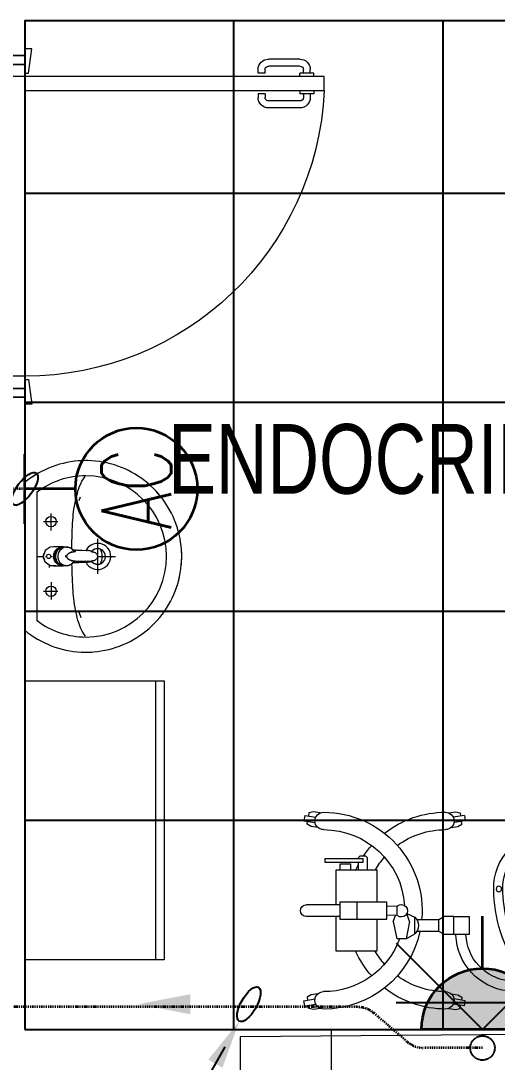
# Model space of a CAD drawing. Extents: x -178977 to 231842, y -29287 to 19916.
# Drawn here: x 45464 to 46831, y 2446 to 5435 of the extents above; entities that cross this region are included whole.
import ezdxf
from ezdxf import colors
from ezdxf.entities.mleader import LeaderData, LeaderLine
from ezdxf.enums import TextEntityAlignment as Align
from ezdxf.math import Vec2, Vec3

# ---------------------------------------------------------------- set-up
doc = ezdxf.new("R2010")
doc.units = 0
doc.header["$LTSCALE"] = 0.25
doc.linetypes.add('DASHDOT', pattern=[25.4, 12.7, -6.35, 0, -6.35])
doc.linetypes.add('HIDDEN', pattern=[9.525, 6.35, -3.175])
for name, color, linetype, lineweight in [('01-First Floor-FUR$0$72_EGR_BASE_TEXT', 252, 'Continuous', 5), ('01-First Floor-FUR$0$C-HYDR-CTCH', 251, 'Continuous', 5), ('01-First Floor-FUR$0$LOADING', 253, 'Continuous', 5), ('01-First Floor-FUR$0$P-SANR-FIXT', 6, 'Continuous', 18), ('01-First Floor-FUR$0$P-SANR-FIXT-1', 6, 'Continuous', 13), ('01-First Floor-FUR$0$Structure', 251, 'Continuous', 5), ('01-First Floor-FUR$0$Walls', 251, 'Continuous', 5), ('01-First Floor-FUR$0$Wooden Joinery', 251, 'Continuous', 5), ('E-LITE-CIRC', 6, 'Continuous', 25), ('E-LITE-CLNG-CNDT', 6, 'DASHDOT', 35), ('E-LITE-EXIT-NUMB', 6, 'Continuous', 25), ('E-POWR-CIRC-NUMB', 6, 'Continuous', 25), ('E-POWR-CLNG-CNDT', 6, 'DASHDOT', 35), ('E-POWR-FLOR-CNDT', 6, 'HIDDEN', 25), ('E-POWR-FLOR-CNDT @ 100', 6, 'HIDDEN', 25), ('E-POWR-WALL @ 100', 4, 'Continuous', 35)]:
    doc.layers.add(name, color=color, linetype=linetype, lineweight=lineweight)
doc.layers.add('01-First Floor-FUR$0$FALSE CEILING', color=251, linetype='Continuous')
doc.layers.add('E-POWR-IDEN', color=101, linetype='Continuous')
doc.styles.add('01-First Floor-FUR$0$X3G_ENTITY_9EC9', font='swisscl.ttf', dxfattribs={"height": 0.2})
doc.styles.add('DC_SIMPLEX', font='SIMPLEX.shx', dxfattribs={"width": 0.7})

# ---------------------------------------------------------------- blocks, each defined once
blk = doc.blocks.new('01-First Floor-FUR$0$A$C72370EFE')
at = {"layer": '01-First Floor-FUR$0$Wooden Joinery'}
for p, q in [((-0.01, -0.04), (-0.02, -0.04)), ((-0.01, -0.03), (-0.01, -0.07)), ((0, -0.03), (-0.01, -0.03)), ((0.04, -0.03), (0.05, -0.03)), ((0.05, -0.03), (0.05, -0.07)), ((0.05, -0.04), (0.06, -0.04)), ((-0.05, -0.07), (-0.05, -0.16)), ((-0.03, -0.07), (-0.03, -0.16)), ((-0.01, -0.06), (-0.02, -0.06)), ((0, -0.07), (-0.01, -0.07)), ((0.04, -0.07), (0.05, -0.07)), ((0.05, -0.06), (0.06, -0.06)), ((0.07, -0.07), (0.07, -0.16)), ((0.09, -0.07), (0.09, -0.16)), ((-0.01, -0.17), (-0.02, -0.17)), ((-0.01, -0.17), (-0.01, -0.19)), ((0.05, -0.17), (0.06, -0.17)), ((0.05, -0.17), (0.05, -0.19)), ((-0.01, -0.19), (-0.02, -0.19)), ((0.05, -0.19), (0.06, -0.19))]:
    blk.add_line(p, q, dxfattribs=at)
for centre, radius, start, end in [((-0.02, -0.07), 0.03, 90, 180), ((0.06, -0.07), 0.03, 0, 90), ((-0.02, -0.07), 0.01, 90, 180), ((0.06, -0.07), 0.01, 0, 90), ((-0.02, -0.16), 0.03, 180, 270), ((-0.02, -0.16), 0.01, 180, 270), ((0.06, -0.16), 0.01, 270, 0), ((0.06, -0.16), 0.03, 270, 0)]:
    blk.add_arc(centre, radius, start, end, dxfattribs=at)
blk = doc.blocks.new('01-First Floor-FUR$0$A$C5DAD61B4')
at = {"layer": '01-First Floor-FUR$0$Wooden Joinery'}
for points in [[(80, 959.1), (80, 969.1), (10, 979.1), (10, 959.1)], [(940, 959.1), (940, 969.1), (1010, 979.1), (1010, 959.1)], [(70, 859.1), (70, 849.1), (0, 839.1), (0, 859.1)], [(120, 859.1), (120, 0), (80, 0), (80, 859.1)], [(950, 859.1), (950, 849.1), (1020, 839.1), (1020, 859.1)]]:
    blk.add_lwpolyline(points, close=True, dxfattribs=at)
for points in [[(45, 859.1), (45, 959.1), (20, 959.1), (20, 859.1), (45, 859.1)], [(45, 859.1), (80, 859.1), (80, 899.1), (90, 899.1), (90, 959.1), (45, 959.1), (45, 859.1)], [(975, 859.1), (940, 859.1), (940, 899.1), (930, 899.1), (930, 959.1), (975, 959.1), (975, 859.1)], [(975, 859.1), (975, 959.1), (1000, 959.1), (1000, 859.1), (975, 859.1)]]:
    blk.add_lwpolyline(points, dxfattribs=at)
blk.add_arc((80, 859.1), 860, 272.666, 0, dxfattribs=at)
at = {"layer": '01-First Floor-FUR$0$Wooden Joinery', "xscale": 999.9999999998854, "yscale": 999.9999999998854, "zscale": 999.9999999998854, "rotation": 180}
blk.add_blockref('01-First Floor-FUR$0$A$C72370EFE', (120, 0), dxfattribs=at)
blk = doc.blocks.new('01-First Floor-FUR$0$mobile light')
at = {"layer": '01-First Floor-FUR$0$LOADING'}
for p, q in [((1882.58, -498.29), (1882.35, -499.8)), ((1882.58, -498.29), (1885.78, -498.78)), ((1883.78, -497.56), (1883.65, -498.45)), ((1885.1, -497.29), (1883.78, -497.56)), ((1887.04, -497.59), (1885.1, -497.29)), ((1923.94, -497.59), (1925.88, -497.29)), ((1928.41, -498.29), (1925.2, -498.78)), ((1925.88, -497.29), (1927.2, -497.56)), ((1927.2, -497.56), (1927.33, -498.45)), ((1928.41, -498.29), (1928.63, -499.8)), ((1882.35, -499.8), (1885.55, -500.28)), ((1883.28, -500.85), (1883.42, -499.96)), ((1884.47, -501.5), (1883.28, -500.85)), ((1886.4, -501.79), (1884.47, -501.5)), ((1924.58, -501.79), (1926.52, -501.5)), ((1928.63, -499.8), (1925.43, -500.28)), ((1926.52, -501.5), (1927.7, -500.85)), ((1927.7, -500.85), (1927.56, -499.96)), ((1948.76, -501.94), (1947.59, -502.62)), ((1953.47, -501.94), (1948.76, -501.94)), ((1958.23, -506.5), (1953.47, -501.94)), ((1947.59, -502.62), (1941.09, -502.62)), ((1947.59, -502.62), (1947.59, -505.45)), ((1948.15, -506.5), (1952.41, -502.55)), ((1947.59, -505.45), (1941.09, -505.45)), ((1946.6, -512.08), (1948.15, -506.5)), ((1947.59, -505.45), (1948.15, -506.5)), ((1958.23, -506.5), (1948.15, -506.5)), ((1959.78, -512.08), (1958.23, -506.5)), ((1963.08, -509.67), (1943.3, -509.67)), ((1959.78, -512.08), (1946.6, -512.08)), ((1908.01, -522.53), (1909, -517.55)), ((1911.69, -517.55), (1909, -517.55)), ((1912.69, -522.53), (1911.69, -517.55)), ((1911.69, -517.55), (1914.17, -518.99)), ((1914.17, -518.99), (1914.17, -523.77)), ((1921.08, -519.69), (1914.74, -519.69)), ((1922.73, -518.8), (1921.08, -519.69)), ((1921.08, -519.69), (1921.08, -523.01)), ((1921.08, -519.69), (1921.08, -523.01)), ((1925.38, -518.8), (1922.73, -518.8)), ((1908.01, -522.53), (1908.62, -524.28)), ((1912.69, -522.53), (1911.9, -524.78)), ((1921.08, -523.01), (1914.77, -523.01)), ((1922.73, -523.93), (1921.08, -523.04)), ((1892.68, -523.97), (1883.05, -523.97)), ((1892.68, -528.06), (1892.68, -523.24)), ((1892.68, -523.24), (1906.16, -523.24)), ((1897.5, -528.06), (1897.5, -523.24)), ((1906.16, -523.24), (1906.16, -528.06)), ((1909.15, -524.25), (1906.16, -524.32)), ((1909.15, -524.25), (1909.15, -526.94)), ((1911.9, -524.78), (1914.17, -523.77)), ((1925.38, -523.93), (1922.73, -523.93)), ((1892.68, -527.34), (1883.05, -527.34)), ((1906.16, -528.06), (1892.68, -528.06)), ((1909.15, -526.94), (1906.16, -526.87)), ((1884.47, -549.77), (1883.28, -550.42)), ((1886.4, -549.48), (1884.47, -549.77)), ((1924.58, -549.48), (1926.52, -549.77)), ((1926.52, -549.77), (1927.7, -550.42)), ((1882.35, -551.47), (1885.55, -550.99)), ((1882.58, -552.98), (1882.35, -551.47)), ((1882.58, -552.98), (1885.78, -552.5)), ((1883.28, -550.42), (1883.42, -551.31)), ((1883.78, -553.71), (1883.65, -552.82)), ((1928.41, -552.98), (1925.2, -552.5)), ((1928.63, -551.47), (1925.43, -550.99)), ((1927.2, -553.71), (1927.33, -552.82)), ((1927.7, -550.42), (1927.56, -551.31)), ((1928.41, -552.98), (1928.63, -551.47)), ((1885.1, -553.98), (1883.78, -553.71)), ((1887.04, -553.69), (1885.1, -553.98)), ((1923.94, -553.69), (1925.88, -553.98)), ((1925.88, -553.98), (1927.2, -553.71))]:
    blk.add_line(p, q, dxfattribs=at)
for points in [[(1903.33, -523.24), (1903.33, -514.02), (1891.61, -514.02), (1891.61, -523.97)], [(1954.27, -524.55), (1954.27, -528.82), (1952.05, -528.82), (1952.05, -524.5)], [(1891.61, -527.34), (1891.61, -537.34), (1903.33, -537.34), (1903.33, -528.06)], [(1892.74, -537.34), (1892.74, -539.04), (1895.76, -539.04), (1895.76, -537.34)], [(1898.05, -537.34), (1898.05, -539.5)], [(1898.05, -540.63), (1898.05, -540.87), (1898.53, -541.35), (1900.02, -541.35), (1900.5, -540.87), (1900.5, -537.34)]]:
    blk.add_lwpolyline(points, dxfattribs=at)
for points in [[(1929.78, -518.8), (1925.38, -518.8), (1925.38, -523.93), (1929.78, -523.93)], [(1899.3, -539.5), (1888.5, -539.5), (1888.5, -540.63), (1899.3, -540.63)]]:
    blk.add_lwpolyline(points, close=True, dxfattribs=at)
for centre, radius in [((1945.96, -511.25), 0.793), ((1960.42, -511.25), 0.793), ((1953.01, -531.79), 8.32), ((1953.01, -531.79), 7.35), ((1938.31, -531.85), 0.793), ((1968.07, -531.85), 0.793), ((1953.19, -546.77), 0.793)]:
    blk.add_circle(centre, radius, dxfattribs=at)
for centre, radius, start, end in [((1888.02, -499.89), 2.5, 90, 270), ((1888.02, -525.64), 28.25, 12.1463, 90), ((1922.96, -525.64), 28.25, 90, 128.2073), ((1922.96, -499.89), 2.5, 270, 90), ((1888.02, -525.64), 23.25, 20.3387, 90), ((1922.96, -525.64), 23.25, 90, 126.3743), ((1942.82, -519.31), 16.86, 97.1293, 177.6115), ((1922.96, -525.64), 28.25, 138.4974, 155.7305), ((1942.82, -519.31), 13.97, 97.1293, 177.6115), ((1922.96, -525.64), 23.25, 138.7224, 150.0382), ((1980.13, -532.49), 43.32, 148.2167, 181.2501), ((1926.25, -532.49), 43.32, 358.7499, 31.7833), ((1980.13, -532.49), 40.72, 152.4092, 181.2501), ((1946.6, -514.96), 2.89, 90, 152.4092), ((1959.78, -514.96), 2.89, 27.5908, 90), ((1926.25, -532.49), 40.72, 358.7499, 27.5908), ((1911.94, -521.38), 3.27, 313.0112, 46.9888), ((1888.02, -525.64), 28.25, 270, 5.3386), ((1883.05, -525.65), 1.68, 90, 270), ((1910.32, -525.6), 1.78, 229.0673, 130.9327), ((1888.02, -525.64), 23.25, 270, 356.3184), ((1953.19, -531.93), 16.44, 185.2361, 354.7639), ((1953.19, -531.93), 13.84, 185.2361, 354.7639), ((1922.96, -525.64), 28.25, 204.483, 208.105), ((1922.96, -525.64), 23.25, 210.2349, 221.2776), ((1922.96, -525.64), 28.25, 213.7985, 221.5026), ((1922.96, -525.64), 23.25, 233.6257, 270), ((1888.02, -551.39), 2.5, 90, 270), ((1922.96, -525.64), 28.25, 231.7927, 270), ((1922.96, -551.39), 2.5, 270, 90)]:
    blk.add_arc(centre, radius, start, end, dxfattribs=at)
blk = doc.blocks.new('01-First Floor-FUR$0$GF21027-P')
at = {"layer": '01-First Floor-FUR$0$LOADING'}
for p, q in [((0.4, 0.4), (-0.4, 0.4)), ((-0.4, 0.4), (-0.4, 0)), ((0.4, 0), (0.4, 0.4)), ((-0.4, 0.025), (0.4, 0.025)), ((-0.4, 0), (0.4, 0))]:
    blk.add_line(p, q, dxfattribs=at)
blk = doc.blocks.new('01-First Floor-FUR$0$FP_138-161_A_00_GFL_-0_080_Einreichung_Grundrisse_100')
at = {"layer": '01-First Floor-FUR$0$P-SANR-FIXT'}
blk.add_line((-0.0044, -0.0019), (-0.0045, -0.0021), dxfattribs=at)
at = {"layer": '01-First Floor-FUR$0$P-SANR-FIXT', "flags": 128}
blk.add_lwpolyline([(-0.0057, -0.0037), (-0.0058, -0.0039), (-0.006, -0.004)], dxfattribs=at)
blk = doc.blocks.new('01-First Floor-FUR$0$FP_139-161_A_00_GFL_-0_080_Einreichung_Grundrisse_100')
at = {"layer": '01-First Floor-FUR$0$P-SANR-FIXT'}
blk.add_line((0.0045, -0.0022), (0.0044, -0.002), dxfattribs=at)
at = {"layer": '01-First Floor-FUR$0$P-SANR-FIXT', "flags": 128}
blk.add_lwpolyline([(0.006, -0.004), (0.0059, -0.0039), (0.0057, -0.0038)], dxfattribs=at)
blk = doc.blocks.new('01-First Floor-FUR$0$IS_Ceraplus_B8204_BIM_BG _1_ - B8204AA - CERAPLUS single lever basin mixer with pop-up waste-V137-161_A_00_GFL_-0_080_Einreichung_Grundrisse_100')
at = {"layer": '01-First Floor-FUR$0$P-SANR-FIXT-1'}
h = blk.add_hatch(dxfattribs=at)
h.set_pattern_fill('FP_26', color=256, style=0, pattern_type=2)
h.set_pattern_definition([(225, (0.009, 0), (0.010607, -0.010607), []), (315, (0.009, 0), (0.010607, 0.010607), [])])
h.paths.add_polyline_path([(0.0056, -0.002), (0.0058, -0.0024), (0.0058, -0.0021)])
h.paths.add_polyline_path([(0.007, -0.0039), (0.0088, -0.0045), (0.0084, -0.0043)])
at = {"layer": '01-First Floor-FUR$0$LOADING'}
for p, q in [((-0.028, 0), (-0.028, -0.0281)), ((-0.0262, -0.0282), (-0.0263, -0.0287)), ((0.0263, -0.0287), (0.0262, -0.0282)), ((0.0262, -0.0293), (0.0263, -0.0287)), ((0.028, -0.0281), (0.028, 0)), ((-0.0274, -0.0337), (-0.0271, -0.0392)), ((-0.0137, -0.0512), (-0.0129, -0.0517)), ((0.0124, -0.052), (0.0133, -0.0515)), ((0.0185, -0.0618), (0.019, -0.0539)), ((0.019, -0.0539), (0.0188, -0.0561)), ((0.0271, -0.0392), (0.0274, -0.0337)), ((0.014, -0.0647), (0.0133, -0.1077))]:
    blk.add_line(p, q, dxfattribs=at)
at = {"layer": '01-First Floor-FUR$0$LOADING', "flags": 128}
for points in [[(-0.0272, -0.0069), (-0.0266, 0.009), (-0.0165, 0.0236), (0, 0.0291)], [(0.0272, -0.0069), (0.0266, 0.009), (0.0165, 0.0236), (0, 0.0291)], [(-0.0176, -0.0568), (-0.0224, -0.0513), (-0.0254, -0.0448), (-0.0264, -0.0376), (-0.0253, -0.0305), (-0.0222, -0.024), (-0.0172, -0.0186), (-0.0109, -0.0147), (-0.0037, -0.0127), (0.0037, -0.0127), (0.0109, -0.0147), (0.0172, -0.0186), (0.0222, -0.024), (0.0253, -0.0305), (0.0264, -0.0376), (0.0254, -0.0448), (0.0224, -0.0513), (0.0176, -0.0568)], [(-0.0271, -0.0393), (-0.027, -0.0403), (-0.0269, -0.0414), (-0.0267, -0.0424), (-0.0265, -0.0434), (-0.0262, -0.0444), (-0.0259, -0.0454), (-0.0255, -0.0464), (-0.0252, -0.0474), (-0.0247, -0.0484), (-0.0243, -0.0493), (-0.0238, -0.0502), (-0.0232, -0.0511), (-0.0226, -0.052), (-0.022, -0.0529), (-0.0214, -0.0537), (-0.0207, -0.0545), (-0.0199, -0.0553), (-0.0192, -0.0561), (-0.0184, -0.0568), (-0.0176, -0.0575), (-0.0173, -0.0577)], [(-0.019, -0.0539), (-0.0185, -0.0615), (-0.0185, -0.0618)], [(-0.0162, -0.0579), (-0.0156, -0.058), (-0.0151, -0.0581), (-0.0146, -0.0583), (-0.0142, -0.0586), (-0.0139, -0.0588), (-0.0138, -0.0591)], [(-0.0138, -0.0591), (-0.0139, -0.0612), (-0.014, -0.0633)], [(0.0138, -0.0591), (0.0139, -0.0588), (0.0142, -0.0586), (0.0146, -0.0583), (0.0151, -0.0581), (0.0156, -0.058), (0.0162, -0.0579)], [(0.014, -0.0633), (0.0139, -0.0612), (0.0138, -0.0591)], [(0.0171, -0.0578), (0.0174, -0.0575), (0.0176, -0.0568)], [(0.0173, -0.0577), (0.0181, -0.057), (0.0189, -0.0563), (0.0197, -0.0556), (0.0204, -0.0548), (0.0211, -0.054), (0.0218, -0.0532), (0.0224, -0.0523), (0.023, -0.0514), (0.0236, -0.0505), (0.0241, -0.0496), (0.0246, -0.0487), (0.025, -0.0477), (0.0254, -0.0467), (0.0258, -0.0458), (0.0261, -0.0448), (0.0264, -0.0437), (0.0266, -0.0427), (0.0268, -0.0417), (0.027, -0.0407), (0.0271, -0.0396), (0.0271, -0.0393)], [(-0.0181, -0.0728), (-0.0177, -0.083), (-0.0172, -0.0938)], [(0.0172, -0.0938), (0.0177, -0.083), (0.0181, -0.0728)], [(0.0184, -0.0651), (0.0184, -0.0652), (0.0184, -0.0652), (0.0184, -0.0652), (0.0184, -0.0654), (0.0184, -0.0655)], [(-0.0129, -0.1142), (-0.0124, -0.1161), (-0.0118, -0.1179), (-0.0109, -0.1197), (-0.0098, -0.1214), (-0.0084, -0.123), (-0.0067, -0.1244), (-0.0047, -0.1255), (-0.0025, -0.1263), (0, -0.1266)], [(0, -0.1266), (0.0025, -0.1263), (0.0047, -0.1255), (0.0067, -0.1244), (0.0084, -0.123), (0.0098, -0.1214), (0.0109, -0.1197), (0.0118, -0.1179), (0.0124, -0.1161), (0.0129, -0.1142)]]:
    blk.add_lwpolyline(points, dxfattribs=at)
at = {"layer": '01-First Floor-FUR$0$LOADING'}
for centre, radius, start, end in [((0, 0.0135), 0.00603, 0, 180), ((0, 0.0135), 0.00603, 180, 0), ((-0.009, 0), 0.005, 300, 315), ((0.009, 0), 0.005, 225, 240)]:
    blk.add_arc(centre, radius, start, end, dxfattribs=at)
for centre, major_axis, start_param, end_param in [((0, -0.0281), (-0.028, 0), 4.712389, 6.47291), ((0, -0.0287), (0.0267, 0), 1.570796, 3.036556), ((0, -0.0287), (0.0263, 0), 2.625648, 2.791756), ((0, -0.0287), (-0.0263, 0), 4.712389, 5.759587), ((0, -0.0281), (0.028, 0), 6.093357, 7.853982), ((0, -0.0287), (0.0267, 0), 0.105099, 1.570796), ((0, -0.0287), (0.0262, 0), 0.523599, 1.570796), ((0, -0.0287), (0.0262, 0), 0.349919, 0.515945), ((0, -0.0321), (0.0275, 0), 3.141823, 3.202701), ((0, -0.0321), (0.0275, 0), 3.239313, 3.439417), ((0, -0.0281), (0.028, 0), 3.371221, 3.483334), ((0, -0.0312), (0.0248, 0), 4.111947, 4.191073), ((0, -0.0281), (0.028, 0), 4.202431, 4.259552), ((0, -0.0287), (0.0263, 0), 4.169225, 4.2325), ((0, -0.0281), (0.028, 0), 5.172057, 5.222265), ((0, -0.0287), (0.0267, 0), 6.059374, 6.108652), ((0, -0.0321), (0.0275, 0), 5.985527, 6.185455), ((0, -0.0281), (0.028, 0), 5.94107, 6.05344), ((0, -0.0321), (0.0275, 0), 6.222066, 6.282955)]:
    blk.add_ellipse(centre, major_axis=major_axis, ratio=0.961262, start_param=start_param, end_param=end_param, dxfattribs=at)
for points, knots in [([(-0.0215, -0.0162), (-0.0216, -0.0163), (-0.0219, -0.0167), (-0.0227, -0.0177), (-0.0238, -0.0192), (-0.0249, -0.0211), (-0.0258, -0.0231), (-0.0266, -0.0253), (-0.0273, -0.0282), (-0.0275, -0.0305), (-0.0275, -0.0321)], [0.7859035, 0.7859035, 0.7859035, 0.7859035, 0.7916667, 0.8055556, 0.8333333, 0.8611111, 0.8888889, 0.9166667, 0.9444444, 1, 1, 1, 1]), ([(0.021, -0.0157), (0.0208, -0.0154), (0.0203, -0.0149), (0.0192, -0.0139), (0.0177, -0.0127), (0.0161, -0.0117), (0.0148, -0.0109), (0.0138, -0.0104), (0.0127, -0.0099), (0.0113, -0.0093), (0.0087, -0.0084), (0.0048, -0.0075), (0, -0.0071), (-0.0048, -0.0075), (-0.0087, -0.0084), (-0.0113, -0.0093), (-0.0127, -0.0099), (-0.0138, -0.0104), (-0.0148, -0.0109), (-0.0161, -0.0117), (-0.0177, -0.0127), (-0.0191, -0.0139), (-0.0202, -0.0149), (-0.0208, -0.0154), (-0.021, -0.0157)], [0.2222222, 0.2222222, 0.2222222, 0.2222222, 0.2361111, 0.25, 0.2777778, 0.3055556, 0.3194444, 0.3333333, 0.3472222, 0.3611111, 0.3888889, 0.4444444, 0.5, 0.5555556, 0.6111111, 0.6388889, 0.6527778, 0.6666667, 0.6805556, 0.6944444, 0.7222222, 0.75, 0.7638889, 0.7777778, 0.7777778, 0.7777778, 0.7777778]), ([(0.0275, -0.0321), (0.0275, -0.0305), (0.0273, -0.0282), (0.0266, -0.0253), (0.0258, -0.0231), (0.0249, -0.0211), (0.0238, -0.0192), (0.0227, -0.0177), (0.0219, -0.0167), (0.0216, -0.0163), (0.0215, -0.0162)], [0, 0, 0, 0, 0.0555556, 0.0833333, 0.1111111, 0.1388889, 0.1666667, 0.1944444, 0.2083333, 0.2142181, 0.2142181, 0.2142181, 0.2142181]), ([(-0.0188, -0.0538), (-0.0188, -0.0547), (-0.0186, -0.0582), (-0.0185, -0.0619), (-0.0184, -0.0646)], [0.6724021, 0.6724021, 0.6724021, 0.6724021, 0.75, 1, 1, 1, 1]), ([(-0.0162, -0.0579), (-0.0162, -0.0578), (-0.0163, -0.0578), (-0.0165, -0.0577), (-0.0166, -0.0575), (-0.0167, -0.0574), (-0.0169, -0.0573), (-0.017, -0.0572), (-0.0172, -0.0571), (-0.0173, -0.057), (-0.0175, -0.0569), (-0.0176, -0.0568)], [0, 0, 0, 0, 0.1, 0.2, 0.3, 0.4, 0.5, 0.6, 0.7, 0.8, 1, 1, 1, 1]), ([(-0.0148, -0.0587), (-0.015, -0.0586), (-0.0159, -0.0583), (-0.0167, -0.058), (-0.0172, -0.0578)], [0.8, 0.8, 0.8, 0.8, 0.85, 1, 1, 1, 1]), ([(0, -0.0378), (-0.0005, -0.038), (-0.0012, -0.0384), (-0.0021, -0.0389), (-0.0028, -0.0393), (-0.0035, -0.0397), (-0.0042, -0.04), (-0.0049, -0.0405), (-0.0055, -0.0409), (-0.0061, -0.0414), (-0.0067, -0.0419), (-0.0072, -0.0424), (-0.0078, -0.0429), (-0.0083, -0.0435), (-0.0088, -0.0441), (-0.0092, -0.0446), (-0.0096, -0.0452), (-0.01, -0.0459), (-0.0103, -0.0466), (-0.0105, -0.0472), (-0.0107, -0.0477), (-0.0108, -0.0481), (-0.0109, -0.0484), (-0.0111, -0.0489), (-0.0114, -0.0497), (-0.0118, -0.0509), (-0.0122, -0.0521), (-0.0124, -0.053), (-0.0126, -0.0537), (-0.0128, -0.0544), (-0.0129, -0.0552), (-0.0131, -0.0559), (-0.0132, -0.0566), (-0.0134, -0.0572), (-0.0136, -0.0581), (-0.0137, -0.0587), (-0.0138, -0.0591)], [0, 0, 0, 0, 0.055556, 0.083333, 0.111111, 0.138889, 0.166667, 0.194444, 0.222222, 0.25, 0.277778, 0.305556, 0.333333, 0.361111, 0.388889, 0.416667, 0.444444, 0.472222, 0.5, 0.527778, 0.541667, 0.555556, 0.569444, 0.583333, 0.611111, 0.666667, 0.722222, 0.75, 0.777778, 0.805556, 0.833333, 0.861111, 0.888889, 0.916667, 0.944444, 1, 1, 1, 1]), ([(0, -0.0357), (-0.0006, -0.0357), (-0.0013, -0.0357), (-0.002, -0.0357), (-0.0022, -0.0357)], [0, 0, 0, 0, 0.1, 0.1298359, 0.1298359, 0.1298359, 0.1298359]), ([(0.0022, -0.0357), (0.002, -0.0357), (0.0013, -0.0357), (0.0006, -0.0357), (0, -0.0357)], [0.8701578, 0.8701578, 0.8701578, 0.8701578, 0.9, 1, 1, 1, 1]), ([(0.0138, -0.0591), (0.0137, -0.0587), (0.0136, -0.0581), (0.0134, -0.0572), (0.0132, -0.0566), (0.0131, -0.0559), (0.0129, -0.0552), (0.0128, -0.0544), (0.0126, -0.0537), (0.0124, -0.053), (0.0122, -0.0521), (0.0118, -0.0509), (0.0114, -0.0497), (0.0111, -0.0489), (0.0109, -0.0484), (0.0108, -0.0481), (0.0107, -0.0477), (0.0105, -0.0472), (0.0103, -0.0466), (0.01, -0.0459), (0.0096, -0.0452), (0.0092, -0.0446), (0.0088, -0.0441), (0.0083, -0.0435), (0.0078, -0.0429), (0.0072, -0.0424), (0.0067, -0.0419), (0.0061, -0.0414), (0.0055, -0.0409), (0.0049, -0.0405), (0.0042, -0.04), (0.0035, -0.0397), (0.0028, -0.0393), (0.0021, -0.0389), (0.0012, -0.0384), (0.0005, -0.038), (0, -0.0378)], [0, 0, 0, 0, 0.055556, 0.083333, 0.111111, 0.138889, 0.166667, 0.194444, 0.222222, 0.25, 0.277778, 0.333333, 0.388889, 0.416667, 0.430556, 0.444444, 0.458333, 0.472222, 0.5, 0.527778, 0.555556, 0.583333, 0.611111, 0.638889, 0.666667, 0.694444, 0.722222, 0.75, 0.777778, 0.805556, 0.833333, 0.861111, 0.888889, 0.916667, 0.944444, 1, 1, 1, 1]), ([(0.0141, -0.0613), (0.0141, -0.0611), (0.0143, -0.0608), (0.0145, -0.0604), (0.0148, -0.06), (0.0151, -0.0596), (0.0153, -0.0594), (0.0155, -0.0592), (0.0156, -0.059), (0.0158, -0.0588), (0.016, -0.0587), (0.0163, -0.0585), (0.0165, -0.0583), (0.0166, -0.0582)], [0.3333333, 0.3333333, 0.3333333, 0.3333333, 0.4166667, 0.5, 0.5833333, 0.6666667, 0.7083333, 0.75, 0.7916667, 0.8333333, 0.875, 0.9166667, 1, 1, 1, 1]), ([(0.0176, -0.0568), (0.0175, -0.0569), (0.0173, -0.057), (0.0172, -0.0571), (0.017, -0.0572), (0.0169, -0.0573), (0.0167, -0.0574), (0.0166, -0.0575), (0.0165, -0.0577), (0.0163, -0.0578), (0.0162, -0.0578), (0.0162, -0.0579)], [0, 0, 0, 0, 0.2, 0.3, 0.4, 0.5, 0.6, 0.7, 0.8, 0.9, 1, 1, 1, 1]), ([(0.0184, -0.0646), (0.0185, -0.0619), (0.0186, -0.0582), (0.0188, -0.0547), (0.0188, -0.0538)], [0, 0, 0, 0, 0.25, 0.3275586, 0.3275586, 0.3275586, 0.3275586]), ([(-0.0131, -0.1116), (-0.0132, -0.1115), (-0.0135, -0.1109), (-0.0141, -0.1099), (-0.0147, -0.1086), (-0.0153, -0.1072), (-0.0159, -0.1053), (-0.0167, -0.1021), (-0.0171, -0.0992), (-0.0171, -0.0973)], [0.4856715, 0.4856715, 0.4856715, 0.4856715, 0.5, 0.55, 0.6, 0.65, 0.7, 0.8, 1, 1, 1, 1]), ([(-0.0132, -0.1091), (-0.0132, -0.1096), (-0.0132, -0.1103), (-0.0132, -0.1111), (-0.0132, -0.1115), (-0.0132, -0.1118), (-0.0131, -0.1122), (-0.0131, -0.1125), (-0.0131, -0.1128), (-0.0131, -0.1131), (-0.013, -0.1134), (-0.013, -0.1138), (-0.0129, -0.1141), (-0.0129, -0.1142)], [0.2, 0.2, 0.2, 0.2, 0.4, 0.5, 0.55, 0.6, 0.65, 0.7, 0.75, 0.8, 0.85, 0.9, 1, 1, 1, 1]), ([(0.0129, -0.1142), (0.0129, -0.1141), (0.013, -0.1138), (0.013, -0.1134), (0.0131, -0.1131), (0.0131, -0.1128), (0.0131, -0.1125), (0.0131, -0.1122), (0.0132, -0.1118), (0.0132, -0.1115), (0.0132, -0.1111), (0.0132, -0.1103), (0.0132, -0.1096), (0.0132, -0.1091)], [0, 0, 0, 0, 0.1, 0.15, 0.2, 0.25, 0.3, 0.35, 0.4, 0.45, 0.5, 0.6, 0.8, 0.8, 0.8, 0.8]), ([(0.0131, -0.1116), (0.0133, -0.1113), (0.0137, -0.1106), (0.0142, -0.1096), (0.0147, -0.1084), (0.0153, -0.1072), (0.0159, -0.1053), (0.0167, -0.1021), (0.0171, -0.0992), (0.0171, -0.0973)], [-0.5143371, -0.5143371, -0.5143371, -0.5143371, -0.475, -0.4375, -0.4, -0.35, -0.3, -0.2, 0, 0, 0, 0])]:
    blk.add_open_spline(points, degree=3, knots=knots, dxfattribs=at)
for points in [[(-0.0172, -0.0578), (-0.0171, -0.0578), (-0.0169, -0.058), (-0.0167, -0.0581), (-0.0166, -0.0582)], [(-0.0162, -0.0579), (-0.0162, -0.0579), (-0.0164, -0.0581), (-0.0165, -0.0582), (-0.0166, -0.0583), (-0.0166, -0.0582), (-0.0166, -0.0582)], [(-0.0166, -0.0582), (-0.0163, -0.0585), (-0.0156, -0.059), (-0.0148, -0.0599), (-0.0142, -0.0609), (-0.0139, -0.0617), (-0.0138, -0.0621)], [(0.0172, -0.0578), (0.0168, -0.0579), (0.0158, -0.0583), (0.0147, -0.0587), (0.0141, -0.059)], [(0.0166, -0.0582), (0.0166, -0.0582), (0.0166, -0.0583), (0.0165, -0.0582), (0.0164, -0.0581), (0.0162, -0.0579), (0.0162, -0.0579)], [(0.0166, -0.0582), (0.0167, -0.0582), (0.0168, -0.0581), (0.0169, -0.058), (0.0169, -0.058)], [(0.0169, -0.058), (0.017, -0.0579), (0.0171, -0.0579), (0.0171, -0.0578)], [(-0.0184, -0.0646), (-0.0183, -0.0659), (-0.0182, -0.0684), (-0.0181, -0.0709), (-0.0181, -0.0721)], [(-0.014, -0.0633), (-0.014, -0.0633), (-0.014, -0.0633), (-0.014, -0.0633)], [(-0.014, -0.0646), (-0.014, -0.0644), (-0.014, -0.064), (-0.014, -0.0635), (-0.014, -0.0633)], [(0.014, -0.0633), (0.014, -0.0633), (0.014, -0.0633), (0.014, -0.0633)], [(0.014, -0.0633), (0.014, -0.0635), (0.014, -0.064), (0.014, -0.0644), (0.014, -0.0647)], [(0.0181, -0.0721), (0.0181, -0.0709), (0.0182, -0.0684), (0.0183, -0.0659), (0.0184, -0.0646)], [(-0.0172, -0.0938), (-0.0172, -0.0944), (-0.0172, -0.0956), (-0.0171, -0.0967), (-0.0171, -0.0973)], [(0.0171, -0.0973), (0.0171, -0.0967), (0.0172, -0.0956), (0.0172, -0.0944), (0.0172, -0.0938)]]:
    blk.add_open_spline(points, degree=3, dxfattribs=at)
for name in ['01-First Floor-FUR$0$FP_138-161_A_00_GFL_-0_080_Einreichung_Grundrisse_100', '01-First Floor-FUR$0$FP_139-161_A_00_GFL_-0_080_Einreichung_Grundrisse_100']:
    blk.add_blockref(name, (0, 0), dxfattribs=at)
blk = doc.blocks.new('01-First Floor-FUR$0$_100_WB_KER_REN_55x45x18 - _100_WB_KER_REN_55x45x18-V63-161_A_00_GFL_-0_080_Einreichung_Grundrisse_100')
at = {"layer": '01-First Floor-FUR$0$LOADING'}
for p, q in [((-0.2075, 0.225), (-0.2075, 0.2227)), ((0.2074, 0.225), (-0.2074, 0.225)), ((0.2075, 0.2227), (0.2075, 0.225)), ((-0.1855, 0.1899), (0.1855, 0.1899)), ((0, 0.1899), (0, 0.1724)), ((-0.0744, 0.15), (-0.1234, 0.15)), ((-0.1, 0.172), (-0.1, 0.1303)), ((-0.0259, 0.155), (-0.0315, 0.155)), ((0, 0.1656), (0, 0.1628)), ((0, 0.1509), (0, 0.1454)), ((0.026, 0.155), (0.0248, 0.155)), ((0.0744, 0.15), (0.1234, 0.15)), ((0.1, 0.172), (0.1, 0.1303)), ((0, 0.1422), (0, 0.1399)), ((-0.1763, 0.0637), (-0.1598, 0.0692)), ((0.1605, 0.0691), (0.1707, 0.0656)), ((-0.05, 0.0161), (0.05, 0.0161)), ((0, 0.0168), (0, -0.0348))]:
    blk.add_line(p, q, dxfattribs=at)
at = {"layer": '01-First Floor-FUR$0$LOADING', "flags": 128}
for points in [[(-0.2121, 0.225), (-0.219, 0.2164), (-0.2254, 0.2075), (-0.2316, 0.1983), (-0.2373, 0.189), (-0.2427, 0.1794), (-0.2476, 0.1696), (-0.2522, 0.1596), (-0.2564, 0.1494), (-0.2602, 0.1391), (-0.2635, 0.1286), (-0.2665, 0.118), (-0.269, 0.1073), (-0.271, 0.0965), (-0.2727, 0.0856), (-0.2739, 0.0747), (-0.2747, 0.0637), (-0.275, 0.0527), (-0.275, 0.05)], [(0.275, 0.05), (0.2748, 0.061), (0.2741, 0.072), (0.273, 0.0829), (0.2715, 0.0938), (0.2695, 0.1046), (0.2671, 0.1154), (0.2643, 0.126), (0.261, 0.1365), (0.2574, 0.1469), (0.2533, 0.1571), (0.2488, 0.1671), (0.2439, 0.177), (0.2387, 0.1866), (0.233, 0.1961), (0.227, 0.2053), (0.2206, 0.2142), (0.2138, 0.2229), (0.2121, 0.225)], [(-0.275, 0.05), (-0.2748, 0.039), (-0.2741, 0.028), (-0.273, 0.0171), (-0.2715, 0.0062), (-0.2695, -0.0046), (-0.2671, -0.0154), (-0.2643, -0.026), (-0.261, -0.0365), (-0.2574, -0.0469), (-0.2533, -0.0571), (-0.2488, -0.0671), (-0.2439, -0.077), (-0.2387, -0.0866), (-0.233, -0.0961), (-0.227, -0.1053), (-0.2206, -0.1142), (-0.2138, -0.1229), (-0.2067, -0.1313), (-0.1993, -0.1395), (-0.1916, -0.1473), (-0.1836, -0.1548), (-0.1752, -0.162), (-0.1666, -0.1688), (-0.1577, -0.1753), (-0.1486, -0.1814), (-0.1392, -0.1872), (-0.1296, -0.1925), (-0.1198, -0.1975), (-0.1098, -0.2021), (-0.0996, -0.2063), (-0.0893, -0.2101), (-0.0788, -0.2135), (-0.0682, -0.2164), (-0.0575, -0.2189), (-0.0467, -0.221), (-0.0359, -0.2227), (-0.0249, -0.2239), (-0.014, -0.2246), (-0.003, -0.225), (0.008, -0.2249), (0.019, -0.2243), (0.03, -0.2234), (0.0409, -0.2219), (0.0517, -0.2201), (0.0625, -0.2178), (0.0731, -0.2151), (0.0837, -0.212), (0.0941, -0.2084), (0.1043, -0.2044), (0.1144, -0.2001), (0.1243, -0.1953), (0.1341, -0.1901), (0.1436, -0.1846), (0.1528, -0.1786), (0.1618, -0.1723), (0.1706, -0.1657), (0.1791, -0.1587), (0.1873, -0.1514), (0.1952, -0.1437), (0.2028, -0.1358), (0.21, -0.1275), (0.217, -0.119), (0.2236, -0.1101), (0.2298, -0.1011), (0.2356, -0.0918), (0.2411, -0.0822), (0.2462, -0.0725), (0.2509, -0.0625), (0.2552, -0.0524), (0.2591, -0.0421), (0.2626, -0.0317), (0.2656, -0.0211), (0.2683, -0.0104), (0.2705, 0.0003), (0.2722, 0.0112), (0.2736, 0.0221), (0.2745, 0.0331), (0.2749, 0.0441), (0.275, 0.05)]]:
    blk.add_lwpolyline(points, dxfattribs=at)
at = {"layer": '01-First Floor-FUR$0$LOADING'}
for centre in [(-0.1, 0.15), (0.1, 0.15)]:
    blk.add_circle(centre, 0.015, dxfattribs=at)
for centre, radius, start, end in [((0, 0.05), 0.275, 140.4788, 141.2381), ((0, 0.05), 0.275, 38.7619, 39.5212), ((0, 0.05), 0.275, 145.9324, 150.3591), ((0, 0.05), 0.2315, 142.8209, 180), ((0, 0.05), 0.2315, 0, 37.1791), ((0, 0.05), 0.275, 29.6409, 34.0676), ((0, 0.155), 0.0175, 54.0899, 125.9101), ((0, 0.155), 0.0175, 68.869, 83.8798), ((0, 0.155), 0.0175, 251.9463, 258.2346), ((0, 0.05), 0.275, 180, 183.6225), ((0, 0.05), 0.2315, 180, 0), ((0, 0.0161), 0.0375, 117.1305, 0), ((0, 0.0161), 0.0225, 129.5025, 0), ((0, 0.0161), 0.0225, 138.0808, 143.3939), ((0, 0.0161), 0.0225, 0, 51.4286), ((0, 0.0161), 0.0225, 36.616, 41.9265), ((0, 0.0161), 0.0375, 0, 61.4146), ((0, 0.0161), 0.0225, 180, 193.3417), ((0, 0.0161), 0.0225, 197.0466, 201.508), ((0, 0.0161), 0.0225, 156.725, 162.0134), ((0, 0.05), 0.047, 243.4433, 296.5567), ((0, 0.0161), 0.0225, 17.9887, 23.276), ((0, 0.0161), 0.0225, 338.492, 342.9534), ((0, 0.0161), 0.0225, 346.6583, 0), ((0, 0.05), 0.275, 307.6689, 312), ((0, 0.05), 0.275, 240, 245.6589), ((0, 0.05), 0.275, 252, 257.5535), ((0, 0.05), 0.275, 264, 276), ((0, 0.05), 0.275, 282.9241, 288)]:
    blk.add_arc(centre, radius, start, end, dxfattribs=at)
for points, knots in [([(-0.2074, 0.225), (-0.2078, 0.225), (-0.2086, 0.225), (-0.2095, 0.225), (-0.2102, 0.225), (-0.2106, 0.225), (-0.2109, 0.225), (-0.2111, 0.225), (-0.2114, 0.225), (-0.2116, 0.225), (-0.2118, 0.225), (-0.2119, 0.225), (-0.2119, 0.225)], [-1, -1, -1, -1, -0.8333333, -0.6666667, -0.5833333, -0.5, -0.4583333, -0.4166667, -0.3333333, -0.2916667, -0.25, -0.1666667, -0.1666667, -0.1666667, -0.1666667]), ([(0.2119, 0.225), (0.2119, 0.225), (0.2118, 0.225), (0.2116, 0.225), (0.2114, 0.225), (0.2111, 0.225), (0.2109, 0.225), (0.2106, 0.225), (0.2102, 0.225), (0.2095, 0.225), (0.2086, 0.225), (0.2078, 0.225), (0.2074, 0.225)], [-0.8333333, -0.8333333, -0.8333333, -0.8333333, -0.75, -0.7083333, -0.6666667, -0.5833333, -0.5416667, -0.5, -0.4166667, -0.3333333, -0.1666667, 0, 0, 0, 0]), ([(-0.0037, 0.1721), (-0.0046, 0.1719), (-0.0064, 0.1714), (-0.0081, 0.1705), (-0.009, 0.17)], [0.5653198, 0.5653198, 0.5653198, 0.5653198, 0.6111111, 0.6666667, 0.6666667, 0.6666667, 0.6666667]), ([(0.009, 0.17), (0.0086, 0.1703), (0.0077, 0.1708), (0.0059, 0.1715), (0.0046, 0.1719), (0.0037, 0.1721)], [0.3333333, 0.3333333, 0.3333333, 0.3333333, 0.3611111, 0.3888889, 0.4346482, 0.4346482, 0.4346482, 0.4346482]), ([(-0.2294, 0.0509), (-0.2103, 0.066), (-0.1431, 0.0839), (-0.1084, 0.0863), (-0.0496, 0.0893), (-0.0206, 0.0899)], [0.0392191, 0.0392191, 0.0392191, 0.0392191, 0.1715289, 0.4228457, 0.6475389, 0.6475389, 0.6475389, 0.6475389]), ([(0.0209, 0.0903), (0.0512, 0.0901), (0.1113, 0.0879), (0.1514, 0.0828), (0.2115, 0.0665), (0.2292, 0.052)], [0.7533082, 0.7533082, 0.7533082, 0.7533082, 0.9865548, 1.235629, 1.3638988, 1.3638988, 1.3638988, 1.3638988]), ([(-0.0141, 0.0337), (-0.0162, 0.0319), (-0.0207, 0.0267), (-0.0225, 0.02), (-0.0225, 0.0161)], [0.7144203, 0.7144203, 0.7144203, 0.7144203, 0.8333333, 1, 1, 1, 1]), ([(0.0225, 0.0161), (0.0225, 0.0187), (0.0216, 0.0239), (0.0182, 0.0298), (0.0152, 0.0327), (0.0141, 0.0337)], [0, 0, 0, 0, 0.1111111, 0.2222222, 0.285568, 0.285568, 0.285568, 0.285568])]:
    blk.add_open_spline(points, degree=3, knots=knots, dxfattribs=at)
for points in [[(-0.2075, 0.2227), (-0.2075, 0.2231), (-0.2075, 0.2235), (-0.2075, 0.2239)], [(0.2075, 0.2239), (0.2075, 0.2235), (0.2075, 0.2231), (0.2075, 0.2227)], [(-0.1852, 0.1899), (-0.1853, 0.1899), (-0.1854, 0.1899), (-0.1855, 0.1899)], [(0.1855, 0.1899), (0.1854, 0.1899), (0.1853, 0.1899), (0.1852, 0.1899)], [(-0.0009, 0.1725), (-0.0013, 0.1725), (-0.0018, 0.1724), (-0.0022, 0.1724)], [(0.0022, 0.1724), (0.0018, 0.1724), (0.0013, 0.1725), (0.0009, 0.1725)], [(-0.0225, 0.0161), (-0.0225, 0.0147), (-0.0222, 0.012), (-0.0215, 0.0093), (-0.021, 0.008)], [(0.021, 0.008), (0.0215, 0.0093), (0.0222, 0.012), (0.0225, 0.0147), (0.0225, 0.0161)]]:
    blk.add_open_spline(points, degree=3, dxfattribs=at)
at = {"layer": '01-First Floor-FUR$0$LOADING', "xscale": -1, "rotation": 5.088887490341627e-12}
blk.add_blockref('01-First Floor-FUR$0$IS_Ceraplus_B8204_BIM_BG _1_ - B8204AA - CERAPLUS single lever basin mixer with pop-up waste-V137-161_A_00_GFL_-0_080_Einreichung_Grundrisse_100', (0, 0.1434), dxfattribs=at)
blk = doc.blocks.new('01-First Floor-FUR')
at = {"layer": '01-First Floor-FUR$0$C-HYDR-CTCH', "elevation": 0, "flags": 128}
blk.add_lwpolyline([(46093.6, 2518.7), (46101.2, -906.2), (48987.5, -882.3), (48979.9, 2542.5), (46093.6, 2518.7)], dxfattribs=at)
at = {"layer": '01-First Floor-FUR$0$FALSE CEILING', "linetype": 'Continuous'}
for p, q in [((46076, 2540), (46076, 5435)), ((46676, 2540), (46676, 5435)), ((45476, 4940), (48976, 4940)), ((45476, 4340), (48976, 4340)), ((45476, 3740), (48976, 3740)), ((45476, 3140), (48976, 3140))]:
    blk.add_line(p, q, dxfattribs=at)
at = {"layer": '01-First Floor-FUR$0$FALSE CEILING'}
blk.add_lwpolyline([(45476, 2540), (48976, 2540), (48976, 5435), (45476, 5435)], close=True, dxfattribs=at)
at = {"layer": '01-First Floor-FUR$0$Structure'}
blk.add_lwpolyline([(48981, 1640), (48981, 2315), (46581, 2315), (46581, -685), (46826, -685), (46826, -910), (46356, -910), (46356, 2540), (49206, 2540), (49206, -910), (48176, -910)], dxfattribs=at)
at = {"layer": '01-First Floor-FUR$0$Walls'}
for p, q in [((45476, 5435), (48976, 5435)), ((45476, 5335), (45476, 5435)), ((45476, 5335), (45376, 5335)), ((45476, 4355), (45376, 4355)), ((45476, 2540), (45476, 4355)), ((46356, 2540), (45476, 2540))]:
    blk.add_line(p, q, dxfattribs=at)
at = {"layer": '01-First Floor-FUR$0$LOADING'}
for name, p, xscale, yscale, zscale, rotation in [('01-First Floor-FUR$0$_100_WB_KER_REN_55x45x18 - _100_WB_KER_REN_55x45x18-V63-161_A_00_GFL_-0_080_Einreichung_Grundrisse_100', (45701, 3897.6, -0.1), 1000, 1000, 1000, 90.00000000000001), ('01-First Floor-FUR$0$mobile light', (27453.1, -2375.7, -0.1), -10, 10, 10, 180)]:
    blk.add_blockref(name, p, dxfattribs=dict(at, xscale=xscale, yscale=yscale, zscale=zscale, rotation=rotation))
at = {"layer": '01-First Floor-FUR$0$LOADING', "color": 1, "xscale": -1000, "yscale": 1000, "zscale": 1000, "rotation": 89.99999997908824}
blk.add_blockref('01-First Floor-FUR$0$GF21027-P', (45876, 3140, -0.1), dxfattribs=at)
at = {"layer": '01-First Floor-FUR$0$Wooden Joinery', "xscale": -1, "rotation": 90}
blk.add_blockref('01-First Floor-FUR$0$A$C5DAD61B4', (46335.1, 5355), dxfattribs=at)
at = {"layer": '01-First Floor-FUR$0$72_EGR_BASE_TEXT', "insert": (47345.3, 4277.5, 0), "char_height": 200, "attachment_point": 2, "style": '01-First Floor-FUR$0$X3G_ENTITY_9EC9'}
blk.add_mtext('ENDOCRINOLOGY CLINIC  (3)', dxfattribs=at)
blk = doc.blocks.new('*U65')
h = blk.add_hatch(color=253)
edge = h.paths.add_edge_path()
edge.add_line((-1.75, 0), (1.75, 0))
edge.add_arc((0, 0), 1.75, 180, 360, ccw=False)
blk.add_line((0, -1.75), (0, -3.25))
blk.add_lwpolyline([(-1.75, 0, 1), (1.75, 0)], format="xyb", close=True)
at = {"layer": 'Defpoints'}
for p, q in [((-2.475, -2.475), (0, 0)), ((2.475, -2.475), (0, 0)), ((2.475, -0.758), (-2.475, -0.758))]:
    blk.add_line(p, q, dxfattribs=at)
at = {"layer": 'E-LITE-EXIT-NUMB', "style": 'DC_SIMPLEX', "width": 0.7, "flags": 8}
blk.add_attdef('TYPE', text='', height=2, rotation=360, dxfattribs=at).set_placement((-2.682, 5.238), align=Align.RIGHT)
blk.add_attdef('CIRCUIT', (2.682, 5.238), '', height=2, rotation=360, dxfattribs=at)
blk = doc.blocks.new('*U55')
blk.add_hatch(color=256).paths.add_polyline_path([(0, -0.287), (1.5, 0), (0, 0.287)])
blk = doc.blocks.new('ARR0W')
at = {"color": 45}
blk.add_ellipse((0, 0), major_axis=(0.4, 0), ratio=0.4, dxfattribs=at)
at = {"color": 45, "ltscale": 0.5}
blk.add_solid([(-1.4, 0.167), (-0.4, 0), (-1.4, -0.167)], dxfattribs=at)
blk = doc.blocks.new('*U127')
for p, q in [((0, 1.45), (0, 0)), ((1, 0), (-1, 0))]:
    blk.add_line(p, q)
blk.add_circle((0, 3.2), 1.75)
at = {"layer": 'E-POWR-CIRC-NUMB', "style": 'DC_SIMPLEX', "width": 0.7, "flags": 8}
blk.add_attdef('CIRCUIT', (3.364, 5.671), '', height=2, rotation=360, dxfattribs=at)
at = {"layer": 'E-POWR-IDEN', "style": 'DC_SIMPLEX', "width": 0.7, "flags": 8}
blk.add_attdef('TYPE', text='', height=2, rotation=360, dxfattribs=at).set_placement((0, 3.2), align=Align.MIDDLE_CENTER)

msp = doc.modelspace()

# ---------------------------------------------------------------- linework, layer by layer
at = {"layer": 'E-POWR-CLNG-CNDT', "elevation": -0.1}
msp.add_lwpolyline([(45476, 4091.4), (45326, 4091.4)], dxfattribs=at)
msp.add_lwpolyline([(46789.2, 2486.5), (46622, 2486.5, -0.179343), (46573.1, 2504.6), (46478.1, 2586.2, 0.179343), (46429.2, 2604.3), (45326, 2604.3)], format="xyb", dxfattribs=at)
at = {"layer": 'E-POWR-FLOR-CNDT'}
msp.add_circle((46789.2, 2486.5, -0.1), 35, dxfattribs=at)

# ---------------------------------------------------------------- block references
at = {"layer": 'E-LITE-CLNG-CNDT'}
msp.add_blockref('01-First Floor-FUR', (0, 0), dxfattribs=at)
at = {"layer": 'E-POWR-FLOR-CNDT @ 100', "xscale": 100, "yscale": 100, "zscale": 100, "rotation": 180}
msp.add_blockref('*U55', (45950.7, 2612.1, -0.1), dxfattribs=at)
at = {"layer": 'E-POWR-WALL @ 100'}
ref = msp.add_blockref('*U127', (45476, 4091.4, -0.1), dxfattribs=dict(at, xscale=100, yscale=100, zscale=100, rotation=270))
ref.add_attrib('TYPE', 'AC', dxfattribs={"layer": 'E-POWR-IDEN', "height": 200, "rotation": 90, "style": 'DC_SIMPLEX', "width": 0.7, "flags": 8}).set_placement((45796, 4091.4, -0.1), align=Align.MIDDLE_CENTER)
at = {"layer": 'E-POWR-WALL @ 100', "xscale": -100, "yscale": 100, "zscale": 100, "rotation": 180}
msp.add_blockref('*U65', (46789.2, 2540, -0.1), dxfattribs=at)

# ---------------------------------------------------------------- leaders
at = {"layer": 'E-LITE-CIRC'}
ml = msp.add_multileader_mtext('Standard', dxfattribs=at)
ml.set_content('{\\Fdc_el_romans|c0;\\W0.8;TO\\Fromans|c0; \\Fsimplex|c0;PP-\\Fdc_el_romans|c0;F1\\Fsimplex|c0;/M37}', color=256, style='DC_SIMPLEX')
ml.set_leader_properties()
ml.set_arrow_properties(name='ARR0W')
ml.build(insert=Vec2(0, 0))
ml.multileader.update_dxf_attribs({"dogleg_length": 200, "arrow_head_size": 140, "scale": 100})
ctx = ml.context
ctx.base_point, ctx.scale, ctx.char_height, ctx.arrow_head_size, ctx.landing_gap_size, ctx.plane_origin, ctx.plane_x_axis, ctx.plane_y_axis = Vec3(42696.8, 3353.1, -0.1), 100, 200, 140, 140, Vec3(33132.4, -2264.1, -0.1), Vec3(1, -0.000001, 0), Vec3(0.000001, 1, 0)
ctx.text_align_type = 2
notes = []
notes.append((ctx, [(0, (1, 1, 0), (44937, 3353.1, -0.1), (-1, 0.000001, 0), 108.8, [(0, [(45476, 4091.4, -0.1)], 0, [])])]))
ctx.mtext.insert, ctx.mtext.text_direction, ctx.mtext.rotation, ctx.mtext.alignment, ctx.mtext.flow_direction = Vec3(44688.2, 3486.5, -0.1), Vec3(1, -0.000001, 0), 6.283185, 3, 5
ml = msp.add_multileader_mtext('Standard', dxfattribs=at)
ml.set_content('{\\Fdc_el_romans|c0;\\W0.8;TO\\Fromans|c0; \\Fsimplex|c0;UPP-F1/S14}', color=256, style='DC_SIMPLEX')
ml.set_leader_properties()
ml.set_arrow_properties(name='ARR0W')
ml.build(insert=Vec2(0, 0))
ml.multileader.update_dxf_attribs({"dogleg_length": 200, "arrow_head_size": 140, "scale": 100})
ctx = ml.context
ctx.base_point, ctx.scale, ctx.char_height, ctx.arrow_head_size, ctx.landing_gap_size, ctx.plane_origin, ctx.plane_x_axis, ctx.plane_y_axis = Vec3(43135.9, 1498.9, -0.1), 100, 200, 140, 140, Vec3(62345.6, -4207, -0.1), Vec3(1, 0.000001, 0), Vec3(-0.000001, 1, 0)
ctx.text_align_type = 2
notes.append((ctx, [(1, (1, 1, 0), (45490.4, 1498.9, -0.1), (-1, -0.000001, 0), 108.8, [(0, [(46118.8, 2612.1, -0.1)], 0, [])])]))
ctx.mtext.insert, ctx.mtext.text_direction, ctx.mtext.rotation, ctx.mtext.alignment, ctx.mtext.flow_direction = Vec3(45241.6, 1632.2, -0.1), Vec3(1, 0.000001, 0), 0.000001, 3, 5
for ctx, leaders in notes:
    for number, flags, end, landing, length, lines in leaders:
        leader = LeaderData()
        leader.index, (leader.has_last_leader_line, leader.has_dogleg_vector, leader.attachment_direction) = number, flags
        leader.last_leader_point, leader.dogleg_vector, leader.dogleg_length = Vec3(end), Vec3(landing), length
        for number, points, colour, breaks in lines:
            line = LeaderLine()
            line.index, line.vertices, line.color, line.breaks = number, Vec3.list(points), colors.encode_raw_color(colour), breaks
            leader.lines.append(line)
        ctx.leaders.append(leader)

doc.saveas('drawing.dxf')
